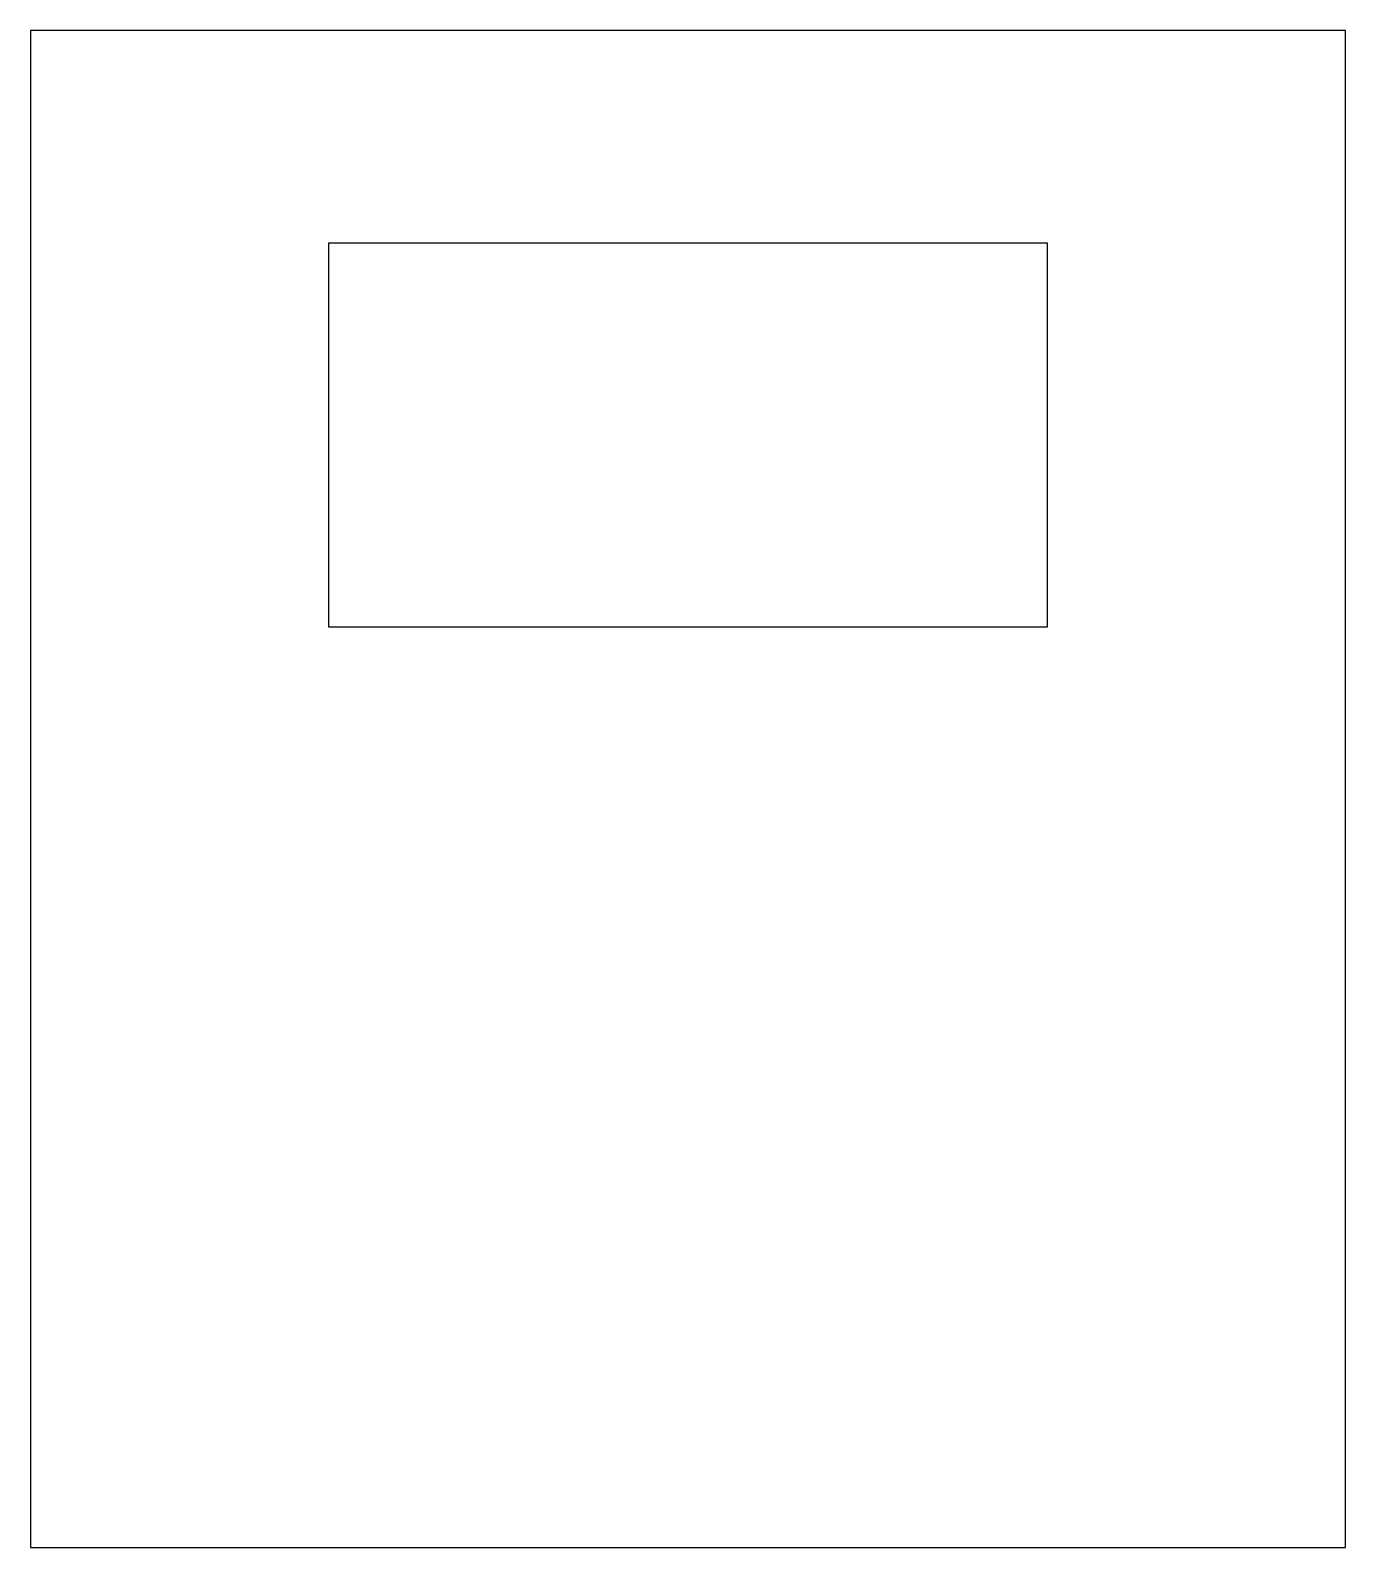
# Model space of a CAD drawing. Header units: metres. Extents: x -65 to 65, y -75 to 75.
import ezdxf

# ---------------------------------------------------------------- set-up
doc = ezdxf.new("R2010")
doc.units = ezdxf.units.M

msp = doc.modelspace()

# ---------------------------------------------------------------- linework, layer by layer
for p, q in [((65, 75), (-65, 75)), ((-65, 75), (-65, -75)), ((65, -75), (65, 75)), ((-35.5, 16), (-35.5, 54)), ((-35.5, 54), (35.5, 54)), ((35.5, 54), (35.5, 16)), ((35.5, 16), (-35.5, 16)), ((-65, -75), (65, -75))]:
    msp.add_line(p, q)

doc.saveas('drawing.dxf')
